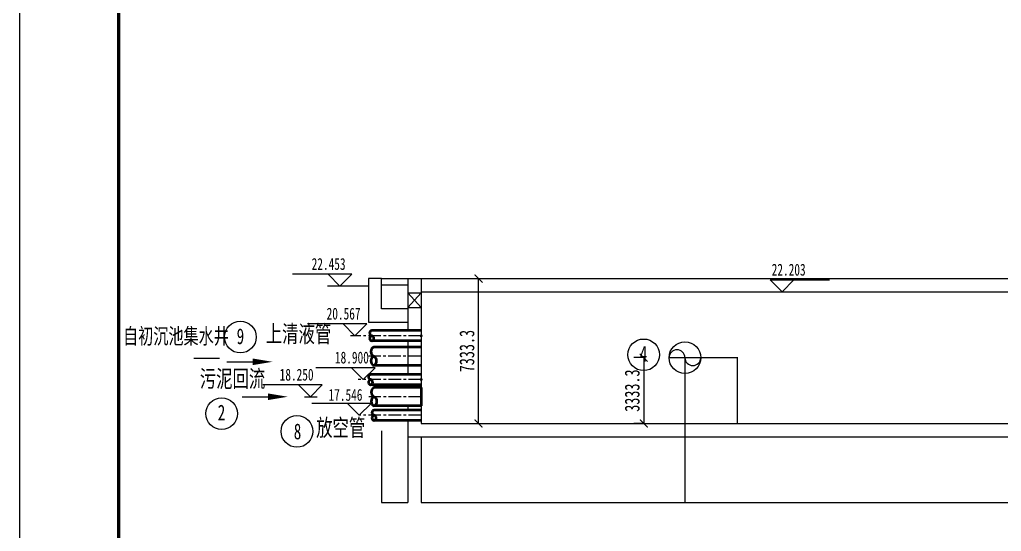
# Model space of a CAD drawing. Header units: millimetres. Extents: x 738100 to 1284508, y 138373 to 260796.
# Drawn here: x 1116308 to 1165943, y 199122 to 225023 of the extents above; entities that cross this region are included whole.
import ezdxf

# ---------------------------------------------------------------- set-up
doc = ezdxf.new("R2010")
doc.units = ezdxf.units.MM
doc.linetypes.add('CENTER', pattern=[50.8, 31.75, -6.35, 6.35, -6.35])
doc.layers.add('空气管', color=2, linetype='Continuous', lineweight=53)
doc.layers.add('边框粗', color=7, linetype='Continuous', lineweight=100)
doc.layers.add('轴线', color=6, linetype='CENTER')
doc.styles.get("Standard").update_dxf_attribs({"font": 'txt', "bigfont": 'gbcbig.shx'})
doc.styles.add('仿宋', font='', dxfattribs={"width": 0.7, "height": 3500})
doc.styles.add('样式 3', font='', dxfattribs={"width": 0.7, "height": 1000})
doc.styles.add('长仿宋', font='simfang.ttf', dxfattribs={"width": 0.7})
doc.styles.add('长仿宋体', font='simfang.ttf', dxfattribs={"width": 0.7})
doc.styles.get('仿宋').set_extended_font_data('FangSong_GB2312')
doc.styles.get('样式 3').set_extended_font_data('FangSong_GB2312')
doc.dimstyles.new('ISO-25', dxfattribs={"dimtxt": 2.5, "dimasz": 2.5, "dimexe": 1.25, "dimexo": 0.625, "dimtad": 1, "dimtxsty": 'Standard', "dimcen": 2.5, "dimadec": 0, "dimazin": 0, "dimtfac": 1, "dimtmove": 0, "dimatfit": 3, "dimfxl": 1, "dimarcsym": 0})
doc.dimstyles.new('副本ISO-25', dxfattribs={"dimtxt": 750, "dimasz": 400, "dimexe": 500, "dimexo": 200, "dimgap": 200, "dimtad": 1, "dimdec": 1, "dimdsep": 46, "dimtxsty": '长仿宋', "dimblk": 'ARCHTICK', "dimcen": 200, "dimadec": 0, "dimazin": 0, "dimtfac": 1, "dimtdec": 1, "dimtmove": 0, "dimatfit": 3, "dimldrblk": 'ARCHTICK', "dimfxl": 0.5, "dimfxlon": 1, "dimarcsym": 0})

# ---------------------------------------------------------------- blocks, each defined once
blk = doc.blocks.new('biao')
for p, q in [((39035, 59304), (42035, 59304)), ((39035, 59304), (39635, 59304)), ((39635, 58704), (39035, 59304)), ((39635, 58704), (40235, 59304))]:
    blk.add_line(p, q)
blk = doc.blocks.new('*D164')
at = {"color": 0, "lineweight": -2, "ltscale": 20, "transparency": 16777216}
for p, q in [((1135943, 203913), (1135943, 200588)), ((1135943, 203913), (1135943, 200588)), ((1135941, 200589), (1135938, 200589)), ((1135946, 200589), (1135951, 200589))]:
    blk.add_line(p, q, dxfattribs=at)
at = {"color": 0, "ltscale": 20, "transparency": 16777216}
for points in [[(1135941, 200590), (1135941, 200589), (1135943, 200589)], [(1135946, 200590), (1135946, 200589), (1135943, 200589)]]:
    blk.add_solid(points, dxfattribs=at)
at = {"layer": 'Defpoints', "color": 0, "ltscale": 20, "transparency": 16777216}
for p in [(1135943, 203914), (1135943, 203914), (1135943, 200589)]:
    blk.add_point(p, dxfattribs=at)
at = {"color": 0, "ltscale": 20, "transparency": 16777216, "insert": (1135949, 200591), "char_height": 2.5, "attachment_point": 5}
blk.add_mtext('0', dxfattribs=at)
blk = doc.blocks.new('*D141')
at = {"color": 0, "lineweight": -2, "ltscale": 20, "transparency": 16777216}
for p, q in [((1136610, 203913), (1136610, 200588)), ((1149943, 203913), (1149943, 200588)), ((1136612, 200589), (1149941, 200589))]:
    blk.add_line(p, q, dxfattribs=at)
at = {"color": 0, "ltscale": 20, "transparency": 16777216}
for points in [[(1136612, 200590), (1136612, 200589), (1136610, 200589)], [(1149941, 200590), (1149941, 200589), (1149943, 200589)]]:
    blk.add_solid(points, dxfattribs=at)
at = {"layer": 'Defpoints', "color": 0, "ltscale": 20, "transparency": 16777216}
for p in [(1136610, 203914), (1149943, 203914), (1149943, 200589)]:
    blk.add_point(p, dxfattribs=at)
at = {"color": 0, "ltscale": 20, "transparency": 16777216, "insert": (1143276, 200591), "char_height": 2.5, "attachment_point": 5}
blk.add_mtext('13333,33', dxfattribs=at)
blk = doc.blocks.new('*D166')
at = {"color": 0, "lineweight": -2, "ltscale": 20, "transparency": 16777216}
for p, q in [((1134610, 204206), (1134610, 200588)), ((1135943, 203913), (1135943, 200588)), ((1134612, 200589), (1135941, 200589))]:
    blk.add_line(p, q, dxfattribs=at)
at = {"color": 0, "ltscale": 20, "transparency": 16777216}
for points in [[(1134612, 200590), (1134612, 200589), (1134610, 200589)], [(1135941, 200590), (1135941, 200589), (1135943, 200589)]]:
    blk.add_solid(points, dxfattribs=at)
at = {"layer": 'Defpoints', "color": 0, "ltscale": 20, "transparency": 16777216}
for p in [(1134610, 204206), (1135943, 203914), (1135943, 200589)]:
    blk.add_point(p, dxfattribs=at)
at = {"color": 0, "ltscale": 20, "transparency": 16777216, "insert": (1135276, 200591), "char_height": 2.5, "attachment_point": 5}
blk.add_mtext('1333,33', dxfattribs=at)
blk = doc.blocks.new('*D167')
at = {"color": 0, "lineweight": -2, "ltscale": 20, "transparency": 16777216}
for p, q in [((1149930, 207914), (1152611, 207914)), ((1152610, 204583), (1152610, 207911)), ((1149944, 204580), (1152611, 204580))]:
    blk.add_line(p, q, dxfattribs=at)
at = {"color": 0, "ltscale": 20, "transparency": 16777216}
for points in [[(1152609, 207911), (1152610, 207911), (1152610, 207914)], [(1152609, 204583), (1152610, 204583), (1152610, 204580)]]:
    blk.add_solid(points, dxfattribs=at)
at = {"layer": 'Defpoints', "color": 0, "ltscale": 20, "transparency": 16777216}
for p in [(1149930, 207914), (1152610, 207914), (1149943, 204580)]:
    blk.add_point(p, dxfattribs=at)
at = {"color": 0, "ltscale": 20, "transparency": 16777216, "insert": (1152608, 206247), "char_height": 2.5, "attachment_point": 5, "rotation": 90}
blk.add_mtext('3333,33', dxfattribs=at)
blk = doc.blocks.new('*D172')
at = {"color": 0, "lineweight": -2, "ltscale": 20, "transparency": 16777216}
for p, q in [((1149943, 203913), (1149943, 200588)), ((1176610, 203913), (1176610, 200588)), ((1149946, 200589), (1176607, 200589))]:
    blk.add_line(p, q, dxfattribs=at)
at = {"color": 0, "ltscale": 20, "transparency": 16777216}
for points in [[(1149946, 200590), (1149946, 200589), (1149943, 200589)], [(1176607, 200590), (1176607, 200589), (1176610, 200589)]]:
    blk.add_solid(points, dxfattribs=at)
at = {"layer": 'Defpoints', "color": 0, "ltscale": 20, "transparency": 16777216}
for p in [(1149943, 203914), (1176610, 203914), (1176610, 200589)]:
    blk.add_point(p, dxfattribs=at)
at = {"color": 0, "ltscale": 20, "transparency": 16777216, "insert": (1163276, 200591), "char_height": 2.5, "attachment_point": 5}
blk.add_mtext('26666,67', dxfattribs=at)
blk = doc.blocks.new('_ArchTick')
at = {"color": 0, "linetype": 'ByBlock', "lineweight": 25, "const_width": 0.15}
blk.add_lwpolyline([(-0.5, -0.5), (0.5, 0.5)], dxfattribs=at)
blk = doc.blocks.new('*D175')
at = {"color": 0, "lineweight": -2, "ltscale": 10, "transparency": 16777216}
for p, q in [((1139507, 211914), (1140007, 211914)), ((1139507, 204580), (1139507, 211914)), ((1139507, 204580), (1140007, 204580))]:
    blk.add_line(p, q, dxfattribs=at)
at = {"layer": 'Defpoints', "color": 0, "ltscale": 10, "transparency": 16777216}
for p in [(1136610, 211914), (1139507, 211914), (1136610, 204580)]:
    blk.add_point(p, dxfattribs=at)
at = {"color": 0, "lineweight": -2, "ltscale": 10, "transparency": 16777216, "xscale": 400, "yscale": 400, "zscale": 400}
for p, rotation in [((1139507, 211914), 90), ((1139507, 204580), 270)]:
    blk.add_blockref('_ArchTick', p, dxfattribs=dict(at, rotation=rotation))
at = {"color": 0, "ltscale": 10, "transparency": 16777216, "insert": (1138926, 208247), "char_height": 750, "attachment_point": 5, "rotation": 90, "style": '长仿宋'}
blk.add_mtext('7333.3', dxfattribs=at)
blk = doc.blocks.new('*D176')
at = {"color": 0, "lineweight": -2, "ltscale": 10, "transparency": 16777216}
for p, q in [((1147862, 207914), (1147361, 207914)), ((1147861, 207914), (1147861, 204580)), ((1147862, 204580), (1147361, 204580))]:
    blk.add_line(p, q, dxfattribs=at)
at = {"layer": 'Defpoints', "color": 0, "ltscale": 10, "transparency": 16777216}
for p in [(1149543, 207914), (1147861, 204580), (1149944, 204580)]:
    blk.add_point(p, dxfattribs=at)
at = {"color": 0, "lineweight": -2, "ltscale": 10, "transparency": 16777216, "xscale": 400, "yscale": 400, "zscale": 400}
for p, rotation in [((1147861, 207914), 90), ((1147861, 204580), 270)]:
    blk.add_blockref('_ArchTick', p, dxfattribs=dict(at, rotation=rotation))
at = {"color": 0, "ltscale": 10, "transparency": 16777216, "insert": (1147280, 206247), "char_height": 750, "attachment_point": 5, "rotation": 90, "style": '长仿宋'}
blk.add_mtext('3333.3', dxfattribs=at)

msp = doc.modelspace()

# ---------------------------------------------------------------- linework, layer by layer
for p, q in [((1116308.275, 257173.159), (1116308.275, 138373.159)), ((1150743.036, 207913.726), (1149143.036, 207913.726))]:
    msp.add_line(p, q)
at = {"ltscale": 20}
for p, q in [((1133943.036, 211539.528), (1131867.621, 211539.528)), ((1134609.703, 211913.726), (1133943.036, 211913.726)), ((1133943.036, 211913.726), (1133943.036, 209713.726)), ((1134609.703, 210380.393), (1134609.703, 211913.726)), ((1135943.036, 211913.726), (1136609.703, 211913.726)), ((1135943.036, 211913.726), (1135943.036, 209291.504)), ((1136609.703, 211913.726), (1136609.703, 206402.743)), ((1135943.036, 211198.921), (1136609.703, 211198.921)), ((1135943.036, 211198.921), (1136609.703, 210452.254)), ((1136609.703, 211198.921), (1135943.036, 210452.254)), ((1135943.036, 210452.254), (1136609.703, 210452.254)), ((1135943.036, 210380.393), (1134609.703, 210380.393)), ((1133943.036, 209713.726), (1135943.036, 209713.726)), ((1135943.036, 208758.171), (1135943.036, 207069.282)), ((1149943.036, 207913.726), (1149943.036, 203756.639)), ((1135943.036, 206535.949), (1135943.036, 206402.743)), ((1130716.019, 205936.076), (1131355.089, 205936.076)), ((1135943.036, 205469.409), (1135943.036, 205263.501)), ((1136609.703, 205469.409), (1136609.703, 204580.393)), ((1135943.036, 204730.168), (1135943.036, 203913.726)), ((1136609.703, 204580.393), (1243276.369, 204580.393)), ((1136609.703, 204580.393), (1149943.036, 204580.393)), ((1135943.036, 203913.726), (1243943.036, 203913.726))]:
    msp.add_line(p, q, dxfattribs=at)
at = {"color": 0, "ltscale": 20}
msp.add_line((1134609.703, 211913.726), (1243276.369, 211913.726), dxfattribs=at)
at = {"color": 4, "ltscale": 20}
for p, q in [((1135943.036, 211580.393), (1134609.703, 211580.393)), ((1136609.703, 211247.06), (1243276.369, 211247.06))]:
    msp.add_line(p, q, dxfattribs=at)
at = {"lineweight": 25, "ltscale": 100}
for p, q in [((1125113.209, 207889.946), (1126419.876, 207889.946)), ((1126785.982, 207703.985), (1128092.649, 207703.985)), ((1127558.588, 205936.076), (1128865.255, 205936.076))]:
    msp.add_line(p, q, dxfattribs=at)
for points in [[(1128092.649, 207703.985, 333.333, 0, 0), (1129092.649, 207703.985, 0, 0, 0)], [(1128865.255, 205936.076, 333.333, 0, 0), (1129865.255, 205936.076, 0, 0, 0)]]:
    msp.add_lwpolyline(points, format="xyseb", dxfattribs=at)
at = {"ltscale": 20}
for centre in [(1127471.109, 208954.662), (1147861.246, 208058.528), (1126518.94, 205080.267), (1130326.343, 204180.374)]:
    msp.add_circle(centre, 800, dxfattribs=at)
for radius in [800, 13.333]:
    msp.add_circle((1149943.036, 207913.726), radius)
for centre, start, end in [((1149543.036, 207913.726), 0, 180), ((1150343.036, 207913.726), 180, 0)]:
    msp.add_arc(centre, 400, start, end)
at = {"layer": '空气管', "color": 0, "ltscale": 20}
for p, q in [((1136609.703, 209291.504), (1134110.295, 209291.504)), ((1136609.703, 208758.171), (1134110.295, 208758.171)), ((1136609.703, 207069.282), (1134051.657, 207069.282)), ((1136609.703, 206535.949), (1134051.657, 206535.949)), ((1136609.703, 205263.501), (1134226.93, 205263.501)), ((1136609.703, 204730.168), (1134226.93, 204730.168))]:
    msp.add_line(p, q, dxfattribs=at)
at = {"layer": '空气管', "color": 204, "ltscale": 20}
for p, q in [((1136594.927, 208451.671), (1134212.154, 208451.671)), ((1136594.927, 207518.338), (1134212.154, 207518.338)), ((1136609.703, 206402.743), (1134226.93, 206402.743)), ((1136609.703, 206402.743), (1136609.703, 205469.409)), ((1136609.703, 205469.409), (1134226.93, 205469.409))]:
    msp.add_line(p, q, dxfattribs=at)
at = {"layer": '空气管', "color": 0, "ltscale": 20}
for centre, start, end in [((1134140.295, 209158.171), 102.6803835, 257.3196165), ((1134140.295, 208891.504), 102.6803835, 257.3196165), ((1134080.295, 208891.504), 282.6803835, 77.3196165), ((1134081.657, 206935.949), 102.6803835, 257.3196165), ((1134081.657, 206669.282), 102.6803835, 257.3196165), ((1134021.657, 206669.282), 282.6803835, 77.3196165), ((1134256.93, 205130.168), 102.6803835, 257.3196165), ((1134256.93, 204863.501), 102.6803835, 257.3196165), ((1134196.93, 204863.501), 282.6803835, 77.3196165)]:
    msp.add_arc(centre, 136.667, start, end, dxfattribs=at)
at = {"layer": '空气管', "color": 204, "ltscale": 20}
for centre, start, end in [((1134325.035, 208218.338), 115.816598, 244.183402), ((1134325.035, 207751.671), 115.816598, 244.183402), ((1134099.273, 207751.671), 295.816598, 64.183402), ((1134339.811, 206169.409), 115.8165979, 244.1834021), ((1134339.811, 205702.743), 115.8165979, 244.1834021), ((1134114.049, 205702.743), 295.8165979, 64.1834021)]:
    msp.add_arc(centre, 259.204, start, end, dxfattribs=at)
at = {"layer": '空气管', "color": 0}
for p in [(1136609.703, 209024.837), (1136609.703, 206802.615)]:
    msp.add_point(p, dxfattribs=at)
at = {"layer": '轴线', "ltscale": 20}
for p, q in [((1136609.703, 209024.837), (1133033.349, 209024.837)), ((1136594.927, 207985.004), (1133942.623, 207985.004)), ((1136609.703, 206802.615), (1133421.319, 206802.615)), ((1136609.703, 205936.076), (1133957.399, 205936.076)), ((1136609.703, 204996.834), (1133480.174, 204996.834))]:
    msp.add_line(p, q, dxfattribs=at)
at = {"layer": '边框粗', "lineweight": 100}
msp.add_line((1121308.275, 255173.159), (1121308.275, 140373.159), dxfattribs=at)

# ---------------------------------------------------------------- block references
at = {"xscale": -1}
for p in [(1172139.186, 152835.196), (1172896.503, 150320.506), (1173316.266, 148098.283), (1170640.934, 147231.744), (1173115.618, 146292.502)]:
    msp.add_blockref('biao', p, dxfattribs=at)
msp.add_blockref('biao', (1115220.223, 152542.728))

# ---------------------------------------------------------------- texts
for s, insert, char_height, width, attachment_point, style in [('22.453', (1132786.456, 212957.712), 600, 979.62114, 3, '样式 3'), ('22.203', (1154332.134, 212665.244), 600, 979.62114, 1, '样式 3'), ('20.567', (1133543.774, 210443.022), 600, 979.62114, 3, '样式 3'), ('{\\fFangSong|b0|i0|c134|p49;自初沉池集水井}', (1126885.925, 209407.049), 800, 9872.02128, 3, '仿宋'), ('上清液管', (1132062.59, 209554.537), 866.6667, 6478.5174, 3, '长仿宋体'), ('9', (1127280.809, 209398.447), 800, 33942.29002, 1, '长仿宋体'), ('4', (1147660.4, 208508.794), 800, 33942.29002, 1, '长仿宋体'), ('18.900', (1133963.537, 208220.799), 600, 979.62114, 3, '样式 3'), ('污泥回流', (1128725.841, 207284.288), 866.6667, 6478.5174, 3, '长仿宋体'), ('18.250', (1131169.318, 207354.26), 600, 979.62114, 3, '样式 3'), ('17.546', (1133640.001, 206333.072), 600, 979.62114, 3, '样式 3'), ('2', (1126323.042, 205538.105), 800, 33942.29002, 1, '长仿宋体'), ('8', (1130167.331, 204582.316), 800, 33942.29002, 1, '长仿宋体'), ('放空管', (1133781.092, 204806.233), 866.6667, 6478.5174, 3, '长仿宋体')]:
    msp.add_mtext(s, dxfattribs=dict(insert=insert, char_height=char_height, width=width, attachment_point=attachment_point, style=style))

# ---------------------------------------------------------------- dimensions: what is measured, and where the dimension line sits
at = {"color": 2, "ltscale": 10}
for base, p1, p2, picture, middle in [((1139507.142, 211913.726), (1136609.703, 204580.393), (1136609.703, 211913.726), '*D175', (1138925.714, 208247.06)), ((1147861.246, 204580.393), (1149543.036, 207913.726), (1149943.87, 204580.393), '*D176', (1147279.817, 206247.06))]:
    dim = msp.add_linear_dim(base=base, p1=p1, p2=p2, angle=90, dimstyle='副本ISO-25', dxfattribs=at)
    dim.commit()
    dim.dimension.update_dxf_attribs({"geometry": picture, "text_midpoint": middle})
at = {"ltscale": 20}
dim = msp.add_linear_dim(base=(1152609.703, 207913.726), p1=(1149943.036, 204580.393), p2=(1149929.703, 207913.726), angle=90, dimstyle='ISO-25', dxfattribs=at)
dim.commit()
dim.dimension.update_dxf_attribs({"geometry": '*D167', "text_midpoint": (1152607.62, 206247.06)})
dim = msp.add_linear_dim(base=(1135943.036, 200589.199), p1=(1134609.703, 204206.425), p2=(1135943.036, 203913.726), dimstyle='ISO-25', dxfattribs=at)
dim.commit()
dim.dimension.update_dxf_attribs({"geometry": '*D166', "text_midpoint": (1135276.37, 200589.199), "dimtype": 160})
for base, p1, p2, picture, middle in [((1135943.036306618, 200589.198794659), (1135943.036306618, 203913.726338389), (1135943.036306618, 203913.726338389), '*D164', (1135949.286306618, 200591.073794659)), ((1149943.036, 200589.199), (1136609.703, 203913.726), (1149943.036, 203913.726), '*D141', (1143276.37, 200591.282)), ((1176609.703, 200589.199), (1149943.036, 203913.726), (1176609.703, 203913.726), '*D172', (1163276.37, 200591.282))]:
    dim = msp.add_linear_dim(base=base, p1=p1, p2=p2, dimstyle='ISO-25', dxfattribs=at)
    dim.commit()
    dim.dimension.update_dxf_attribs({"geometry": picture, "text_midpoint": middle})

doc.saveas('drawing.dxf')
